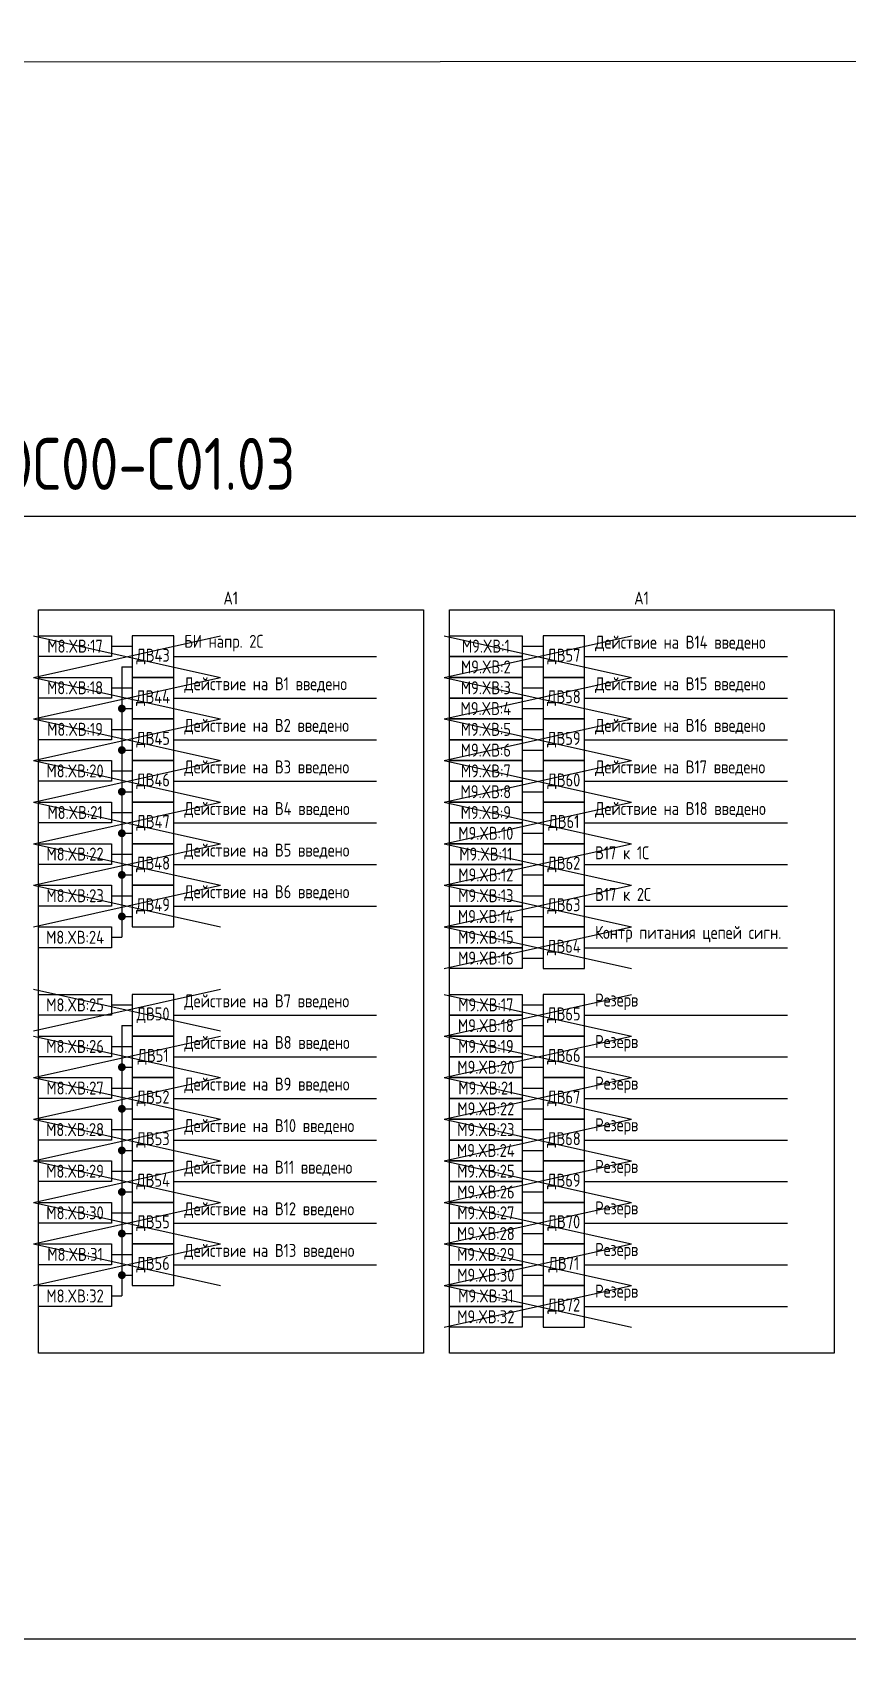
# Model space of a CAD drawing. Header units: millimetres. Extents: x -1315 to 7958, y -96 to 618.
# Drawn here: x -634.7 to -478, y 303 to 618 of the extents above; entities that cross this region are included whole.
import ezdxf

# ---------------------------------------------------------------- set-up
doc = ezdxf.new("R2010")
doc.units = ezdxf.units.MM
doc.styles.add('Gost_type_A', font='GOST_A.TTF')

# ---------------------------------------------------------------- blocks, each defined once
blk = doc.blocks.new('POINT')
at = {"const_width": 0.75}
blk.add_lwpolyline([(-0.375, 0, 1), (0.375, 0, 1)], format="xyb", close=True, dxfattribs=at)

msp = doc.modelspace()

# ---------------------------------------------------------------- linework, layer by layer
at = {"color": 210}
for p, q in [((-634.54, 502), (-598.54, 494)), ((-634.54, 494), (-598.54, 502)), ((-555.54, 502), (-519.54, 494)), ((-555.54, 494), (-519.54, 502)), ((-634.54, 494), (-598.54, 486)), ((-634.54, 486), (-598.54, 494)), ((-555.54, 494), (-519.54, 486)), ((-555.54, 486), (-519.54, 494)), ((-634.54, 486), (-598.54, 478)), ((-634.54, 478), (-598.54, 486)), ((-555.54, 486), (-519.54, 478)), ((-555.54, 478), (-519.54, 486)), ((-634.54, 478), (-598.54, 470)), ((-634.54, 470), (-598.54, 478)), ((-555.54, 478), (-519.54, 470)), ((-555.54, 470), (-519.54, 478)), ((-634.54, 470), (-598.54, 462)), ((-634.54, 462), (-598.54, 470)), ((-555.54, 470), (-519.54, 462)), ((-555.54, 462), (-519.54, 470)), ((-634.54, 462), (-598.54, 454)), ((-634.54, 454), (-598.54, 462)), ((-555.54, 462), (-519.54, 454)), ((-555.54, 454), (-519.54, 462)), ((-634.54, 454), (-598.54, 446)), ((-634.54, 446), (-598.54, 454)), ((-555.54, 454), (-519.54, 446)), ((-555.54, 446), (-519.54, 454)), ((-555.54, 446), (-519.54, 438)), ((-555.54, 438), (-519.54, 446)), ((-634.54, 434), (-598.54, 426)), ((-634.54, 426), (-598.54, 434)), ((-634.54, 425), (-598.54, 417)), ((-634.54, 417), (-598.54, 425)), ((-634.54, 417), (-598.54, 409)), ((-634.54, 409), (-598.54, 417)), ((-634.54, 409), (-598.54, 401)), ((-634.54, 401), (-598.54, 409)), ((-634.54, 401), (-598.54, 393)), ((-634.54, 393), (-598.54, 401)), ((-634.54, 393), (-598.54, 385)), ((-634.54, 385), (-598.54, 393)), ((-634.54, 385), (-598.54, 377)), ((-634.54, 377), (-598.54, 385))]:
    msp.add_line(p, q, dxfattribs=at)
for p, q in [((-619.54, 500), (-615.54, 500)), ((-607.54, 498), (-568.54, 498)), ((-540.54, 500), (-536.54, 500)), ((-528.54, 498), (-489.54, 498)), ((-617.54, 496), (-615.54, 496)), ((-617.54, 496), (-617.54, 444)), ((-540.54, 496), (-536.54, 496)), ((-619.54, 492), (-615.54, 492)), ((-540.54, 492), (-536.54, 492)), ((-607.54, 490), (-568.54, 490)), ((-528.54, 490), (-489.54, 490)), ((-617.54, 488), (-615.54, 488)), ((-540.54, 488), (-536.54, 488)), ((-619.54, 484), (-615.54, 484)), ((-607.54, 482), (-568.54, 482)), ((-540.54, 484), (-536.54, 484)), ((-528.54, 482), (-489.54, 482)), ((-617.54, 480), (-615.54, 480)), ((-540.54, 480), (-536.54, 480)), ((-619.54, 476), (-615.54, 476)), ((-540.54, 476), (-536.54, 476)), ((-607.54, 474), (-568.54, 474)), ((-528.54, 474), (-489.54, 474)), ((-617.54, 472), (-615.54, 472)), ((-540.54, 472), (-536.54, 472)), ((-619.54, 468), (-615.54, 468)), ((-540.54, 468), (-536.54, 468)), ((-617.54, 464), (-615.54, 464)), ((-607.54, 466), (-568.54, 466)), ((-540.54, 464), (-536.54, 464)), ((-528.54, 466), (-489.54, 466)), ((-619.54, 460), (-615.54, 460)), ((-540.54, 460), (-536.54, 460)), ((-607.54, 458), (-568.54, 458)), ((-528.54, 458), (-489.54, 458)), ((-617.54, 456), (-615.54, 456)), ((-540.54, 456), (-536.54, 456)), ((-619.54, 452), (-615.54, 452)), ((-540.54, 452), (-536.54, 452)), ((-617.54, 448), (-615.54, 448)), ((-607.54, 450), (-568.54, 450)), ((-540.54, 448), (-536.54, 448)), ((-528.54, 450), (-489.54, 450)), ((-619.54, 444), (-617.54, 444)), ((-540.54, 444), (-536.54, 444)), ((-528.54, 442), (-489.54, 442)), ((-540.54, 440), (-536.54, 440)), ((-619.54, 431), (-615.54, 431)), ((-607.54, 429), (-568.54, 429)), ((-540.54, 431), (-536.54, 431)), ((-528.54, 429), (-489.54, 429)), ((-617.54, 427), (-615.54, 427)), ((-617.54, 427), (-617.54, 375)), ((-540.54, 427), (-536.54, 427)), ((-619.54, 423), (-615.54, 423)), ((-540.54, 423), (-536.54, 423)), ((-617.54, 419), (-615.54, 419)), ((-607.54, 421), (-568.54, 421)), ((-540.54, 419), (-536.54, 419)), ((-528.54, 421), (-489.54, 421)), ((-619.54, 415), (-615.54, 415)), ((-607.54, 413), (-568.54, 413)), ((-540.54, 415), (-536.54, 415)), ((-528.54, 413), (-489.54, 413)), ((-617.54, 411), (-615.54, 411)), ((-540.54, 411), (-536.54, 411)), ((-619.54, 407), (-615.54, 407)), ((-540.54, 407), (-536.54, 407)), ((-607.54, 405), (-568.54, 405)), ((-528.54, 405), (-489.54, 405)), ((-617.54, 403), (-615.54, 403)), ((-540.54, 403), (-536.54, 403)), ((-619.54, 399), (-615.54, 399)), ((-607.54, 397), (-568.54, 397)), ((-540.54, 399), (-536.54, 399)), ((-528.54, 397), (-489.54, 397)), ((-617.54, 395), (-615.54, 395)), ((-540.54, 395), (-536.54, 395)), ((-619.54, 391), (-615.54, 391)), ((-540.54, 391), (-536.54, 391)), ((-607.54, 389), (-568.54, 389)), ((-528.54, 389), (-489.54, 389)), ((-617.54, 387), (-615.54, 387)), ((-540.54, 387), (-536.54, 387)), ((-619.54, 383), (-615.54, 383)), ((-540.54, 383), (-536.54, 383)), ((-617.54, 379), (-615.54, 379)), ((-607.54, 381), (-568.54, 381)), ((-540.54, 379), (-536.54, 379)), ((-528.54, 381), (-489.54, 381)), ((-619.54, 375), (-617.54, 375)), ((-540.54, 375), (-536.54, 375)), ((-528.54, 373), (-489.54, 373)), ((-540.54, 371), (-536.54, 371))]:
    msp.add_line(p, q)
at = {"color": 92}
for p, q in [((-555.54, 433), (-519.54, 425)), ((-555.54, 425), (-519.54, 433)), ((-555.54, 425), (-519.54, 417)), ((-555.54, 417), (-519.54, 425)), ((-555.54, 417), (-519.54, 409)), ((-555.54, 409), (-519.54, 417)), ((-555.54, 409), (-519.54, 401)), ((-555.54, 401), (-519.54, 409)), ((-555.54, 401), (-519.54, 393)), ((-555.54, 393), (-519.54, 401)), ((-555.54, 393), (-519.54, 385)), ((-555.54, 385), (-519.54, 393)), ((-555.54, 385), (-519.54, 377)), ((-555.54, 377), (-519.54, 385)), ((-555.54, 377), (-519.54, 369)), ((-555.54, 369), (-519.54, 377))]:
    msp.add_line(p, q, dxfattribs=at)
for points in [[(-1315, 612), (7958.16, 618), (7958.16, -90), (-1315, -96)], [(-1049.54, 525), (5.46, 525), (5.46, 309), (-1049.54, 309)], [(-633.54, 507), (-559.54, 507), (-559.54, 364), (-633.54, 364)], [(-554.54, 507), (-480.54, 507), (-480.54, 364), (-554.54, 364)], [(-633.54, 502), (-619.54, 502), (-619.54, 498), (-633.54, 498)], [(-554.54, 502), (-540.54, 502), (-540.54, 498), (-554.54, 498)], [(-554.54, 498), (-540.54, 498), (-540.54, 494), (-554.54, 494)], [(-633.54, 494), (-619.54, 494), (-619.54, 490), (-633.54, 490)], [(-554.54, 494), (-540.54, 494), (-540.54, 490), (-554.54, 490)], [(-554.54, 490), (-540.54, 490), (-540.54, 486), (-554.54, 486)], [(-633.54, 486), (-619.54, 486), (-619.54, 482), (-633.54, 482)], [(-554.54, 486), (-540.54, 486), (-540.54, 482), (-554.54, 482)], [(-554.54, 482), (-540.54, 482), (-540.54, 478), (-554.54, 478)], [(-633.54, 478), (-619.54, 478), (-619.54, 474), (-633.54, 474)], [(-554.54, 478), (-540.54, 478), (-540.54, 474), (-554.54, 474)], [(-554.54, 474), (-540.54, 474), (-540.54, 470), (-554.54, 470)], [(-633.54, 470), (-619.54, 470), (-619.54, 466), (-633.54, 466)], [(-554.54, 470), (-540.54, 470), (-540.54, 466), (-554.54, 466)], [(-554.54, 466), (-540.54, 466), (-540.54, 462), (-554.54, 462)], [(-633.54, 462), (-619.54, 462), (-619.54, 458), (-633.54, 458)], [(-554.54, 462), (-540.54, 462), (-540.54, 458), (-554.54, 458)], [(-554.54, 458), (-540.54, 458), (-540.54, 454), (-554.54, 454)], [(-633.54, 454), (-619.54, 454), (-619.54, 450), (-633.54, 450)], [(-554.54, 454), (-540.54, 454), (-540.54, 450), (-554.54, 450)], [(-554.54, 450), (-540.54, 450), (-540.54, 446), (-554.54, 446)], [(-633.54, 446), (-619.54, 446), (-619.54, 442), (-633.54, 442)], [(-554.54, 446), (-540.54, 446), (-540.54, 442), (-554.54, 442)], [(-554.54, 442), (-540.54, 442), (-540.54, 438), (-554.54, 438)], [(-633.54, 433), (-619.54, 433), (-619.54, 429), (-633.54, 429)], [(-554.54, 433), (-540.54, 433), (-540.54, 429), (-554.54, 429)], [(-554.54, 429), (-540.54, 429), (-540.54, 425), (-554.54, 425)], [(-633.54, 425), (-619.54, 425), (-619.54, 421), (-633.54, 421)], [(-554.54, 425), (-540.54, 425), (-540.54, 421), (-554.54, 421)], [(-554.54, 421), (-540.54, 421), (-540.54, 417), (-554.54, 417)], [(-633.54, 417), (-619.54, 417), (-619.54, 413), (-633.54, 413)], [(-554.54, 417), (-540.54, 417), (-540.54, 413), (-554.54, 413)], [(-554.54, 413), (-540.54, 413), (-540.54, 409), (-554.54, 409)], [(-633.54, 409), (-619.54, 409), (-619.54, 405), (-633.54, 405)], [(-554.54, 409), (-540.54, 409), (-540.54, 405), (-554.54, 405)], [(-554.54, 405), (-540.54, 405), (-540.54, 401), (-554.54, 401)], [(-633.54, 401), (-619.54, 401), (-619.54, 397), (-633.54, 397)], [(-554.54, 401), (-540.54, 401), (-540.54, 397), (-554.54, 397)], [(-554.54, 397), (-540.54, 397), (-540.54, 393), (-554.54, 393)], [(-633.54, 393), (-619.54, 393), (-619.54, 389), (-633.54, 389)], [(-554.54, 393), (-540.54, 393), (-540.54, 389), (-554.54, 389)], [(-554.54, 389), (-540.54, 389), (-540.54, 385), (-554.54, 385)], [(-633.54, 385), (-619.54, 385), (-619.54, 381), (-633.54, 381)], [(-554.54, 385), (-540.54, 385), (-540.54, 381), (-554.54, 381)], [(-554.54, 381), (-540.54, 381), (-540.54, 377), (-554.54, 377)], [(-633.54, 377), (-619.54, 377), (-619.54, 373), (-633.54, 373)], [(-554.54, 377), (-540.54, 377), (-540.54, 373), (-554.54, 373)], [(-554.54, 373), (-540.54, 373), (-540.54, 369), (-554.54, 369)]]:
    msp.add_lwpolyline(points, close=True)
at = {"ltscale": 4}
for points in [[(-615.54, 494), (-607.54, 494), (-607.54, 502), (-615.54, 502)], [(-536.54, 494), (-528.54, 494), (-528.54, 502), (-536.54, 502)], [(-615.54, 486), (-607.54, 486), (-607.54, 494), (-615.54, 494)], [(-536.54, 486), (-528.54, 486), (-528.54, 494), (-536.54, 494)], [(-615.54, 478), (-607.54, 478), (-607.54, 486), (-615.54, 486)], [(-536.54, 478), (-528.54, 478), (-528.54, 486), (-536.54, 486)], [(-615.54, 470), (-607.54, 470), (-607.54, 478), (-615.54, 478)], [(-536.54, 470), (-528.54, 470), (-528.54, 478), (-536.54, 478)], [(-615.54, 462), (-607.54, 462), (-607.54, 470), (-615.54, 470)], [(-536.54, 462), (-528.54, 462), (-528.54, 470), (-536.54, 470)], [(-615.54, 454), (-607.54, 454), (-607.54, 462), (-615.54, 462)], [(-536.54, 454), (-528.54, 454), (-528.54, 462), (-536.54, 462)], [(-615.54, 446), (-607.54, 446), (-607.54, 454), (-615.54, 454)], [(-536.54, 446), (-528.54, 446), (-528.54, 454), (-536.54, 454)], [(-536.54, 438), (-528.54, 438), (-528.54, 446), (-536.54, 446)], [(-615.54, 425), (-607.54, 425), (-607.54, 433), (-615.54, 433)], [(-536.54, 425), (-528.54, 425), (-528.54, 433), (-536.54, 433)], [(-615.54, 417), (-607.54, 417), (-607.54, 425), (-615.54, 425)], [(-536.54, 417), (-528.54, 417), (-528.54, 425), (-536.54, 425)], [(-615.54, 409), (-607.54, 409), (-607.54, 417), (-615.54, 417)], [(-536.54, 409), (-528.54, 409), (-528.54, 417), (-536.54, 417)], [(-615.54, 401), (-607.54, 401), (-607.54, 409), (-615.54, 409)], [(-536.54, 401), (-528.54, 401), (-528.54, 409), (-536.54, 409)], [(-615.54, 393), (-607.54, 393), (-607.54, 401), (-615.54, 401)], [(-536.54, 393), (-528.54, 393), (-528.54, 401), (-536.54, 401)], [(-615.54, 385), (-607.54, 385), (-607.54, 393), (-615.54, 393)], [(-536.54, 385), (-528.54, 385), (-528.54, 393), (-536.54, 393)], [(-615.54, 377), (-607.54, 377), (-607.54, 385), (-615.54, 385)], [(-536.54, 377), (-528.54, 377), (-528.54, 385), (-536.54, 385)], [(-536.54, 369), (-528.54, 369), (-528.54, 377), (-536.54, 377)]]:
    msp.add_lwpolyline(points, close=True, dxfattribs=at)

# ---------------------------------------------------------------- block references
for p in [(-617.54, 488), (-617.54, 480), (-617.54, 472), (-617.54, 464), (-617.54, 456), (-617.54, 448), (-617.54, 419), (-617.54, 411), (-617.54, 403), (-617.54, 395), (-617.54, 387), (-617.54, 379)]:
    msp.add_blockref('POINT', p)

# ---------------------------------------------------------------- texts
at = {"line_spacing_factor": 0.9, "style": 'Gost_type_A'}
for s, insert, char_height, width, attachment_point in [('ЮНИТ-M519-ДЗШ-Р102-К103-К103-К103-К103-К103-В121-В121-В101-М1С4.0С00-М1С4.0С00-С01.03', (-1049.54, 528), 10, 855, 7), ('A1', (-596.6, 508), 2.5, 73.8762, 8), ('A1', (-517.6, 508), 2.5, 73.8762, 8)]:
    msp.add_mtext(s, dxfattribs=dict(at, insert=insert, char_height=char_height, width=width, attachment_point=attachment_point))
at = {"char_height": 2.5, "style": 'Gost_type_A'}
for s, insert, width, attachment_point in [('M8.XВ:17', (-626.54, 500), 14, 5), ('БИ напр. 2С', (-605.54, 499), 35.7119, 7), ('M9.XВ:1', (-547.54, 500), 14, 5), ('Действие на В14 введено', (-526.54, 499), 34.2797, 7), ('ДВ43', (-611.54, 498), 7.9998, 5), ('ДВ57', (-532.54, 498), 7.9998, 5), ('M9.XВ:2', (-547.54, 496), 14, 5), ('M8.XВ:18', (-626.54, 492), 14, 5), ('ДВ44', (-611.54, 490), 7.9998, 5), ('Действие на В1 введено', (-605.54, 491), 41.1416, 7), ('M9.XВ:3', (-547.54, 492), 14, 5), ('ДВ58', (-532.54, 490), 7.9998, 5), ('Действие на В15 введено', (-526.54, 491), 32.9382, 7), ('M9.XВ:4', (-547.54, 488), 14, 5), ('M8.XВ:19', (-626.54, 484), 14, 5), ('Действие на В2 введено', (-605.54, 483), 36.2619, 7), ('M9.XВ:5', (-547.54, 484), 14, 5), ('Действие на В16 введено', (-526.54, 483), 38.1264, 7), ('ДВ45', (-611.54, 482), 7.9998, 5), ('ДВ59', (-532.54, 482), 7.9998, 5), ('M9.XВ:6', (-547.54, 480), 14, 5), ('M8.XВ:20', (-626.54, 476), 14, 5), ('Действие на В3 введено', (-605.54, 475), 34.3795, 7), ('M9.XВ:7', (-547.54, 476), 14, 5), ('Действие на В17 введено', (-526.54, 475), 35.4558, 7), ('ДВ46', (-611.54, 474), 7.9998, 5), ('M9.XВ:8', (-547.54, 472), 14, 5), ('ДВ60', (-532.54, 474), 7.9998, 5), ('Действие на В4 введено', (-605.54, 467), 33.4848, 7), ('Действие на В18 введено', (-526.54, 467), 35.6864, 7), ('M8.XВ:21', (-626.54, 468), 14, 5), ('ДВ47', (-611.54, 466), 7.9998, 5), ('M9.XВ:9', (-547.54, 468), 14, 5), ('ДВ61', (-532.54, 466), 7.9998, 5), ('M9.XВ:10', (-547.54, 464), 14, 5), ('M8.XВ:22', (-626.54, 460), 14, 5), ('Действие на В5 введено', (-605.54, 459), 35.3544, 7), ('M9.XВ:11', (-547.54, 460), 14, 5), ('В17 к 1С', (-526.54, 459), 27.8465, 7), ('ДВ48', (-611.54, 458), 7.9998, 5), ('M9.XВ:12', (-547.54, 456), 14, 5), ('ДВ62', (-532.54, 458), 7.9998, 5), ('Действие на В6 введено', (-605.54, 451), 38.1443, 7), ('M8.XВ:23', (-626.54, 452), 14, 5), ('ДВ49', (-611.54, 450), 7.9998, 5), ('M9.XВ:13', (-547.54, 452), 14, 5), ('ДВ63', (-532.54, 450), 7.9998, 5), ('В17 к 2С', (-526.54, 451), 33.5921, 7), ('M9.XВ:14', (-547.54, 448), 14, 5), ('M8.XВ:24', (-626.54, 444), 14, 5), ('M9.XВ:15', (-547.54, 444), 14, 5), ('Контр питания цепей сигн.', (-526.54, 443), 37.8769, 7), ('M9.XВ:16', (-547.54, 440), 14, 5), ('ДВ64', (-532.54, 442), 7.9998, 5), ('M8.XВ:25', (-626.54, 431), 14, 5), ('Действие на В7 введено', (-605.54, 430), 31.2976, 7), ('M9.XВ:17', (-547.54, 431), 14, 5), ('Резерв', (-526.54, 430), 39.1584, 7), ('ДВ50', (-611.54, 429), 7.9998, 5), ('ДВ65', (-532.54, 429), 7.9998, 5), ('M9.XВ:18', (-547.54, 427), 14, 5), ('M8.XВ:26', (-626.54, 423), 14, 5), ('ДВ51', (-611.54, 421), 7.9998, 5), ('Действие на В8 введено', (-605.54, 422), 32.6336, 7), ('M9.XВ:19', (-547.54, 423), 14, 5), ('ДВ66', (-532.54, 421), 7.9998, 5), ('Резерв', (-526.54, 422), 27.8465, 7), ('M9.XВ:20', (-547.54, 419), 14, 5), ('M8.XВ:27', (-626.54, 415), 14, 5), ('Действие на В9 введено', (-605.54, 414), 35.933, 7), ('M9.XВ:21', (-547.54, 415), 14, 5), ('Резерв', (-526.54, 414), 36.4793, 7), ('ДВ52', (-611.54, 413), 7.9998, 5), ('ДВ67', (-532.54, 413), 7.9998, 5), ('M9.XВ:22', (-547.54, 411), 14, 5), ('M8.XВ:28', (-626.54, 407), 14, 5), ('ДВ53', (-611.54, 405), 7.9998, 5), ('Действие на В10 введено', (-605.54, 406), 41.868, 7), ('M9.XВ:23', (-547.54, 407), 14, 5), ('ДВ68', (-532.54, 405), 7.9998, 5), ('Резерв', (-526.54, 406), 27.8465, 7), ('M9.XВ:24', (-547.54, 403), 14, 5), ('M8.XВ:29', (-626.54, 399), 14, 5), ('Действие на В11 введено', (-605.54, 398), 42.9636, 7), ('M9.XВ:25', (-547.54, 399), 14, 5), ('Резерв', (-526.54, 398), 35.3878, 7), ('ДВ54', (-611.54, 397), 7.9998, 5), ('ДВ69', (-532.54, 397), 7.9998, 5), ('M9.XВ:26', (-547.54, 395), 14, 5), ('M8.XВ:30', (-626.54, 391), 14, 5), ('Действие на В12 введено', (-605.54, 390), 40.0707, 7), ('M9.XВ:27', (-547.54, 391), 14, 5), ('\\pxsm1;Резерв', (-526.54, 390), 27.8465, 7), ('ДВ55', (-611.54, 389), 7.9998, 5), ('M9.XВ:28', (-547.54, 387), 14, 5), ('ДВ70', (-532.54, 389), 7.9998, 5), ('Действие на В13 введено', (-605.54, 382), 38, 7), ('Резерв', (-526.54, 382), 35.3878, 7), ('M8.XВ:31', (-626.54, 383), 14, 5), ('ДВ56', (-611.54, 381), 7.9998, 5), ('M9.XВ:29', (-547.54, 383), 14, 5), ('ДВ71', (-532.54, 381), 7.9998, 5), ('M9.XВ:30', (-547.54, 379), 14, 5), ('M8.XВ:32', (-626.54, 375), 14, 5), ('M9.XВ:31', (-547.54, 375), 14, 5), ('\\pxsm1;Резерв', (-526.54, 374), 27.8465, 7), ('M9.XВ:32', (-547.54, 371), 14, 5), ('ДВ72', (-532.54, 373), 7.9998, 5)]:
    msp.add_mtext(s, dxfattribs=dict(at, insert=insert, width=width, attachment_point=attachment_point))

doc.saveas('drawing.dxf')
